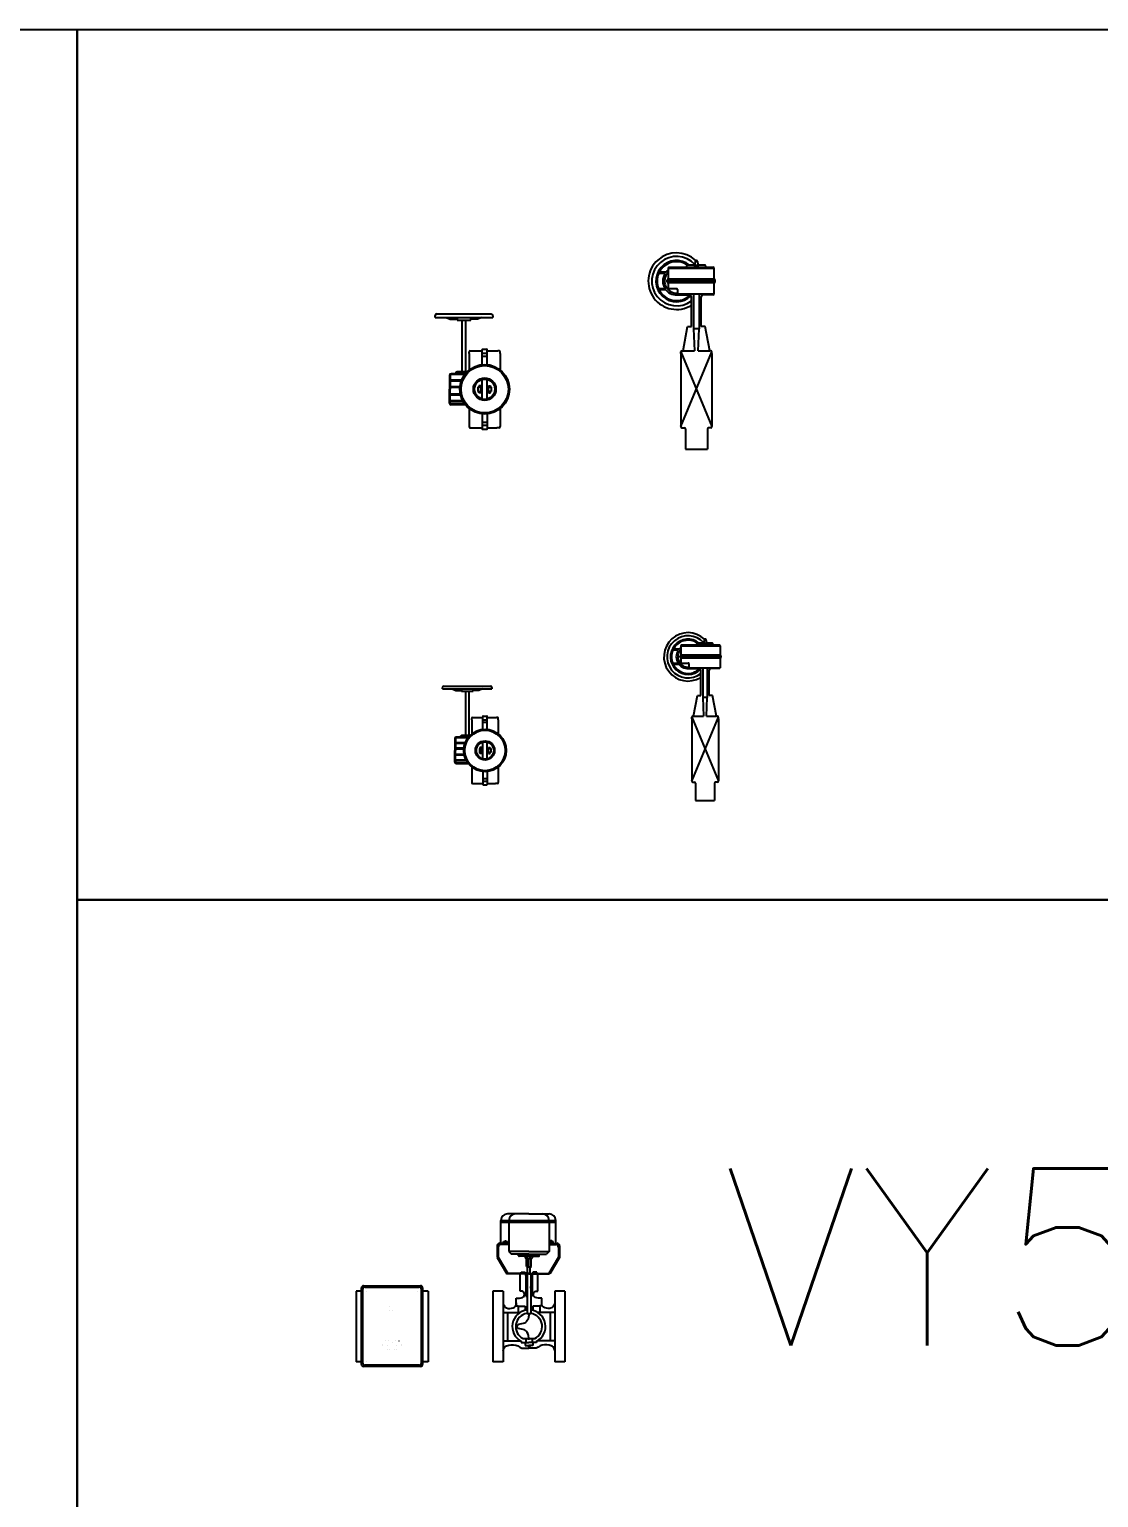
# Model space of a CAD drawing. Extents: x 101553 to 116917, y 3465 to 8824.
# Drawn here: x 104630 to 106519, y 6231 to 8824 of the extents above; entities that cross this region are included whole.
import ezdxf

# ---------------------------------------------------------------- set-up
doc = ezdxf.new("R2010")
doc.units = 0
doc.header["$LTSCALE"] = 200
doc.header["$MEASUREMENT"] = 0
doc.linetypes.add('ACAD_ISO07W100', pattern=[3, 0, -3])
doc.linetypes.add('CONTINUOUS2', pattern=[0])
doc.layers.get('0').update_dxf_attribs({"linetype": 'CONTINUOUS'})
doc.layers.add('biaozhu', color=4, linetype='CONTINUOUS')
doc.layers.add('shebai', color=1, linetype='CONTINUOUS')
doc.styles.get("Standard").update_dxf_attribs({"font": 'txt.shx', "bigfont": 'bigfont.shx'})

# ---------------------------------------------------------------- blocks, each defined once
blk = doc.blocks.new('n4')
at = {"layer": 'shebai', "linetype": 'CONTINUOUS2'}
for p, q in [((13.9, 187.5), (111, 187.5)), ((13.9, 147), (13.9, 187.5)), ((13.9, 184.2), (111, 184.2)), ((63.5, 199), (25.4, 199)), ((27.9, 184.2), (27.9, 132.3)), ((63.5, 199), (99.5, 199)), ((99.1, 184.2), (99.1, 132.3)), ((111, 147), (111, 187.5)), ((7.3, 142.4), (7.3, 121.8)), ((9.4, 140.3), (9.4, 122.4)), ((27.9, 147), (11.9, 147)), ((27.9, 144.9), (14, 144.9)), ((18.7, 150.5), (25.7, 150.5)), ((18.7, 147), (18.7, 150.5)), ((20.9, 151.5), (20.9, 147)), ((20.9, 151.5), (23.5, 151.5)), ((23.5, 151.5), (23.5, 147)), ((25.7, 150.5), (25.7, 147)), ((27.9, 132.3), (32.6, 127.9)), ((63.5, 132.3), (27.9, 132.3)), ((63.5, 132.3), (99.1, 132.3)), ((99.1, 132.3), (94.4, 127.9)), ((99.1, 147), (113, 147)), ((99.1, 144.9), (110.9, 144.9)), ((106.2, 150.5), (99.2, 150.5)), ((99.2, 150.5), (99.2, 147)), ((104, 151.5), (101.5, 151.5)), ((101.5, 151.5), (101.5, 147)), ((104, 151.5), (104, 147)), ((106.2, 147), (106.2, 150.5)), ((115.5, 140.3), (115.5, 122.4)), ((117.7, 142.4), (117.7, 121.8)), ((7.3, 121.8), (24.6, 92.9)), ((9.4, 122.4), (26.5, 94)), ((63.5, 127.9), (32.6, 127.9)), ((45.3, 125.2), (45.3, 127.9)), ((63.5, 124.3), (46.3, 124.3)), ((57.3, 121.2), (57.3, 124.3)), ((59.3, 120.2), (58.2, 120.2)), ((59.3, 106.2), (59.3, 120.2)), ((59.3, 120.2), (67.7, 120.2)), ((61.1, 105.3), (60.2, 105.3)), ((61.1, 120.2), (61.1, 124.3)), ((61.1, 94), (61.1, 105.3)), ((61.1, 105.3), (65.9, 105.3)), ((61.4, 120.2), (61.4, 105.3)), ((63.5, 127.9), (94.4, 127.9)), ((63.5, 124.3), (80.7, 124.3)), ((65.6, 120.2), (65.6, 105.3)), ((65.9, 120.2), (65.9, 124.3)), ((65.9, 94), (65.9, 105.3)), ((65.9, 105.3), (66.8, 105.3)), ((67.7, 106.2), (67.7, 120.2)), ((67.7, 120.2), (68.8, 120.2)), ((69.7, 121.2), (69.7, 124.3)), ((81.7, 125.2), (81.7, 127.9)), ((115.5, 122.4), (98.5, 94)), ((117.7, 121.8), (100.3, 92.9)), ((63.5, 92.9), (24.6, 92.9)), ((63.5, 94), (26.5, 94)), ((47.8, 62.8), (47.8, 92.9)), ((49.7, 96.3), (56.7, 96.3)), ((49.7, 92.9), (49.7, 96.3)), ((51.9, 96.3), (51.9, 94)), ((54.5, 96.3), (54.5, 94)), ((56.7, 96.3), (56.7, 92.9)), ((60.2, 67.6), (57.8, 92.9)), ((60.2, 92.9), (57.8, 67.6)), ((57.8, 92.9), (57.8, 53.9)), ((60.2, 92.9), (60.2, 23.2)), ((63.5, 94), (99.3, 94)), ((63.5, 92.9), (99.9, 92.9)), ((66.8, 92.9), (66.8, 23.2)), ((66.8, 92.9), (69.2, 67.6)), ((66.8, 67.6), (69.2, 92.9)), ((69.2, 92.9), (69.2, 53.9)), ((70.3, 96.3), (70.3, 92.9)), ((77.3, 96.3), (70.3, 96.3)), ((72.5, 96.3), (72.5, 94)), ((75.1, 96.3), (75.1, 94)), ((77.3, 92.9), (77.3, 96.3)), ((79.2, 62.8), (79.2, 92.9)), ((18, 62.5), (0, 62.5)), ((0, 62.5), (0, -62.5)), ((18, 62.5), (18, -62.5)), ((60.2, 67.6), (57.8, 53.9)), ((57.8, 67.6), (60.2, 53.9)), ((57.8, 53.9), (60.2, 53.9)), ((69.2, 67.6), (66.8, 53.9)), ((66.8, 67.6), (69.2, 53.9)), ((69.2, 53.9), (66.8, 53.9)), ((127, 62.5), (109, 62.5)), ((109, 62.5), (109, -62.5)), ((127, 62.5), (127, -62.5)), ((40.8, 50.1), (46.8, 50.1)), ((40.8, 41.7), (40.8, 36.9)), ((40.8, 36.9), (44.3, 36.9)), ((44.3, 36.9), (44.3, 25)), ((44.3, 35.9), (56.8, 35.9)), ((56.8, 35.9), (56.8, 28.6)), ((70.2, 35.9), (70.2, 28.6)), ((82.7, 35.9), (70.2, 35.9)), ((86.2, 50.1), (80.2, 50.1)), ((82.7, 36.9), (82.7, 25)), ((86.2, 36.9), (82.7, 36.9)), ((18, 25), (48.1, 25)), ((25.8, 25), (25.8, -25)), ((60.2, 23.2), (66.8, 23.2)), ((109, 25), (78.9, 25)), ((101.2, 25), (101.2, -25)), ((18, -25), (48.1, -25)), ((53.3, -21.1), (73.7, -21.1)), ((57.9, -21.1), (57.9, -28.4)), ((69.1, -21.1), (69.1, -28.4)), ((109, -25), (78.9, -25)), ((50, -26.1), (50, -28.4)), ((50, -28.4), (63.5, -28.4)), ((56.7, -28.4), (56.7, -33.6)), ((56.7, -33.6), (63.5, -33.6)), ((60.1, -33.6), (63.5, -36.1)), ((77, -28.4), (63.5, -28.4)), ((70.3, -33.6), (63.5, -33.6)), ((66.9, -33.6), (63.5, -36.1)), ((70.3, -28.4), (70.3, -33.6)), ((77, -26.1), (77, -28.4)), ((18, -62.5), (0, -62.5)), ((127, -62.5), (109, -62.5))]:
    blk.add_line(p, q, dxfattribs=at)
for centre, radius, start, end in [((25.4, 187.5), 11.5, 90, 180), ((39.5, 187.5), 11.5, 90, 180), ((87.5, 187.5), 11.5, 0, 90), ((99.5, 187.5), 11.5, 0, 90), ((11.9, 142.4), 4.62, 90, 180), ((14, 140.3), 4.62, 90, 180), ((110.9, 140.3), 4.62, 0, 90), ((113, 142.4), 4.62, 0, 90), ((46.3, 125.2), 0.938, 180, 270), ((58.2, 121.2), 0.938, 180, 270), ((60.2, 106.2), 0.938, 180, 270), ((66.8, 106.2), 0.938, 270, 0), ((68.8, 121.2), 0.938, 270, 0), ((80.7, 125.2), 0.938, 270, 0), ((63.5, 0), 29.4, 96.5274, 242.657), ((63.5, 0), 29.4, 297.343, 83.4726), ((63.5, 0), 23.4, 98.2067, 244.2642), ((63.5, 0), 23.4, 295.7358, 81.7933)]:
    blk.add_arc(centre, radius, start, end, dxfattribs=at)
for points in [[(46.8, 50.1), (55.2, 54.5), (54.2, 60.9), (47.8, 62.8)], [(80.2, 50.1), (71.8, 54.5), (72.8, 60.9), (79.2, 62.8)], [(18, 40.2), (21.7, 34.3), (32.6, 32.4), (40.8, 38.3), (40.8, 41.9), (40.8, 50.1)], [(109, 40.2), (105.3, 34.3), (94.4, 32.4), (86.2, 38.3), (86.2, 41.9), (86.2, 50.1)], [(63.5, 23.2), (60.6, 10.5), (53.3, 5.2), (43.2, 2.2), (42, 0)], [(63.5, -23.2), (60.6, -10.5), (53.3, -5.2), (43.2, -2.2), (42, 0)], [(18, -42.6), (20.8, -36), (28, -32.8), (43.6, -34.2), (47.2, -36.6), (49.6, -37.8), (55.4, -38.1), (63.5, -38.1)], [(109, -42.6), (106.2, -36), (99.1, -32.8), (83.4, -34.2), (79.8, -36.6), (77.4, -37.8), (71.6, -38.1), (63.5, -38.1)]]:
    blk.add_spline(points, degree=3, dxfattribs=at)
blk = doc.blocks.new('n2')
at = {"layer": 'shebai', "linetype": 'CONTINUOUS2'}
for p, q in [((9.4, 62.5), (0, 62.5)), ((0, 62.5), (0, -62.5)), ((9.4, -66.8), (9.4, 68.3)), ((11.7, -64.6), (11.7, 66.1)), ((13.2, 72.1), (113.8, 72.1)), ((15.5, 69.8), (111.5, 69.8)), ((115.3, -64.6), (115.3, 66.1)), ((117.6, -66.8), (117.6, 68.3)), ((127, 62.5), (117.6, 62.5)), ((127, 62.5), (127, -62.5)), ((9.4, -62.5), (0, -62.5)), ((113.8, -70.6), (13.2, -70.6)), ((111.5, -68.3), (15.5, -68.3)), ((127, -62.5), (117.6, -62.5))]:
    blk.add_line(p, q, dxfattribs=at)
at = {"layer": 'shebai', "linetype": 'ACAD_ISO07W100'}
for p, q in [((18, 62.5), (11.7, 62.5)), ((18, 62.5), (18, -62.5)), ((115.3, 62.5), (109, 62.5)), ((109, 62.5), (109, -62.5)), ((8.9, 30), (45, 30)), ((13.2, 30), (13.2, -30)), ((59.5, 27.8), (67.5, 27.8)), ((118.1, 30), (82, 30)), ((113.8, 30), (113.8, -30)), ((51.3, -25.3), (75.7, -25.3)), ((56.8, -25.3), (56.8, -34)), ((70.2, -25.3), (70.2, -34)), ((8.9, -30), (45, -30)), ((47.3, -31.3), (47.3, -34)), ((47.3, -34), (63.5, -34)), ((55.4, -34), (55.4, -40.3)), ((55.4, -40.3), (63.5, -40.3)), ((59.4, -40.3), (63.5, -43.3)), ((79.7, -34), (63.5, -34)), ((67.6, -40.3), (63.5, -43.3)), ((71.6, -40.3), (63.5, -40.3)), ((71.6, -34), (71.6, -40.3)), ((79.7, -31.3), (79.7, -34)), ((118.1, -30), (82, -30)), ((18, -62.5), (11.7, -62.5)), ((115.3, -62.5), (109, -62.5))]:
    blk.add_line(p, q, dxfattribs=at)
at = {"layer": 'shebai', "linetype": 'CONTINUOUS2'}
for centre, start, end in [((13.2, 68.3), 90, 180), ((15.5, 66.1), 90, 180), ((111.5, 66.1), 0, 90), ((113.8, 68.3), 0, 90), ((13.2, -66.8), 180, 270), ((15.5, -64.6), 180, 270), ((111.5, -64.6), 270, 0), ((113.8, -66.8), 270, 0)]:
    blk.add_arc(centre, 3.75, start, end, dxfattribs=at)
at = {"layer": 'shebai', "linetype": 'ACAD_ISO07W100'}
for radius, start, end in [(35.3, 96.5274, 242.657), (28.1, 98.2067, 244.2642), (35.3, 297.343, 83.4726), (28.1, 295.7358, 81.7933)]:
    blk.add_arc((63.5, 0), radius, start, end, dxfattribs=at)
for points in [[(8.9, 45.3), (9.3, 44.5), (9, 40), (23, 39.4), (36.1, 37.8), (43.4, 43.6), (47.9, 46.1), (54.8, 45.5), (60.3, 45.6), (63.5, 45.7)], [(118.1, 45.3), (117.7, 44.5), (118, 40), (104, 39.4), (90.9, 37.8), (83.6, 43.6), (79.1, 46.1), (72.2, 45.5), (66.7, 45.6), (63.5, 45.7)], [(8.9, -45.3), (9.3, -44.5), (9, -40), (23, -39.4), (36.1, -37.8), (43.4, -43.6), (47.9, -46.1), (54.8, -45.5), (60.3, -45.6), (63.5, -45.7)], [(118.1, -45.3), (117.7, -44.5), (118, -40), (104, -39.4), (90.9, -37.8), (83.6, -43.6), (79.1, -46.1), (72.2, -45.5), (66.7, -45.6), (63.5, -45.7)]]:
    blk.add_open_spline(points, degree=3, knots=[7.833237, 7.833237, 7.833237, 7.833237, 11.484968, 30.438517, 55.519852, 62.448055, 66.744972, 75.886341, 88.90203, 88.90203, 88.90203, 88.90203], dxfattribs=at)
for points in [[(63.5, 27.8), (60, 12.6), (51.3, 6.2), (39.2, 2.7), (37.7, 0)], [(63.5, -27.8), (60, -12.6), (51.3, -6.2), (39.2, -2.7), (37.7, 0)]]:
    blk.add_spline(points, degree=3, dxfattribs=at)

msp = doc.modelspace()

# ---------------------------------------------------------------- linework, layer by layer
at = {"layer": 'shebai', "color": 1, "linetype": 'CONTINUOUS2'}
for p, q in [((105759.6, 8404.2), (105830.4, 8404.2)), ((105759.6, 8404.2), (105830.4, 8404.2)), ((105791.2, 8404.2), (105791.2, 8406.5)), ((105791.2, 8404.2), (105791.2, 8406.5)), ((105803.7, 8408), (105792.7, 8408)), ((105803.7, 8408), (105792.7, 8408)), ((105803.7, 8408), (105812.2, 8408)), ((105803.7, 8408), (105812.2, 8408)), ((105805.9, 8414.3), (105805.2, 8409.3)), ((105805.9, 8414.3), (105805.2, 8409.3)), ((105810, 8414.3), (105810.7, 8409.3)), ((105810, 8414.3), (105810.7, 8409.3)), ((105823.2, 8408), (105812.2, 8408)), ((105823.2, 8408), (105812.2, 8408)), ((105817.3, 8408), (105814.2, 8408)), ((105817.3, 8408), (105814.2, 8408)), ((105817.3, 8404.2), (105837.6, 8404.2)), ((105817.3, 8404.2), (105837.6, 8404.2)), ((105824.7, 8404.2), (105824.7, 8406.5)), ((105824.7, 8404.2), (105824.7, 8406.5)), ((105752.7, 8393.3), (105741.4, 8393.3)), ((105752.7, 8393.3), (105741.4, 8393.3)), ((105754.2, 8395.3), (105742.3, 8395.3)), ((105754.2, 8395.3), (105742.3, 8395.3)), ((105756.6, 8378.4), (105756.6, 8381.4)), ((105756.6, 8378.4), (105756.6, 8381.4)), ((105841.1, 8379.9), (105756.6, 8379.9)), ((105841.1, 8379.9), (105756.6, 8379.9)), ((105758.1, 8402.7), (105758.1, 8382.9)), ((105758.1, 8402.7), (105831.4, 8402.7)), ((105758.1, 8402.7), (105758.1, 8382.9)), ((105758.1, 8402.7), (105831.4, 8402.7)), ((105839.6, 8382.9), (105758.1, 8382.9)), ((105839.6, 8382.9), (105758.1, 8382.9)), ((105817.3, 8402.7), (105839.1, 8402.7)), ((105817.3, 8402.7), (105839.1, 8402.7)), ((105839.1, 8402.7), (105839.1, 8382.9)), ((105839.1, 8402.7), (105839.1, 8382.9)), ((105841.1, 8378.4), (105841.1, 8381.4)), ((105841.1, 8378.4), (105841.1, 8381.4)), ((105752.7, 8366.1), (105741.4, 8366.1)), ((105752.7, 8366.1), (105741.4, 8366.1)), ((105754.2, 8364.1), (105742.3, 8364.1)), ((105754.2, 8364.1), (105742.3, 8364.1)), ((105758.1, 8376.9), (105758.1, 8368.2)), ((105758.1, 8376.9), (105758.1, 8368.2)), ((105839.6, 8376.9), (105758.1, 8376.9)), ((105839.6, 8376.9), (105758.1, 8376.9)), ((105759.6, 8366.7), (105773.2, 8366.7)), ((105759.6, 8366.7), (105773.2, 8366.7)), ((105774.7, 8365.2), (105774.7, 8357.2)), ((105774.7, 8365.2), (105774.7, 8357.2)), ((105774.7, 8357.2), (105839.1, 8357.2)), ((105774.7, 8357.2), (105839.1, 8357.2)), ((105776.2, 8355.7), (105795.4, 8355.7)), ((105776.2, 8355.7), (105795.4, 8355.7)), ((105803.2, 8357.2), (105803.2, 8295.5)), ((105803.2, 8357.2), (105803.2, 8295.5)), ((105812.7, 8357.2), (105812.7, 8295.5)), ((105812.7, 8357.2), (105812.7, 8295.5)), ((105837.6, 8355.7), (105820.5, 8355.7)), ((105837.6, 8355.7), (105820.5, 8355.7)), ((105839.1, 8376.9), (105839.1, 8357.2)), ((105839.1, 8376.9), (105839.1, 8357.2)), ((105799.2, 8299.8), (105799.2, 8351.9)), ((105799.2, 8299.8), (105799.2, 8351.9)), ((105816.7, 8299.8), (105816.7, 8351.9)), ((105816.7, 8299.8), (105816.7, 8351.9)), ((105346.3, 8315.7), (105346.3, 8318.7)), ((105346.3, 8315.7), (105448.3, 8315.7)), ((105349.3, 8321.7), (105445.3, 8321.7)), ((105365.8, 8315.7), (105373.3, 8312.4)), ((105373.3, 8312.4), (105385.3, 8312.4)), ((105385.3, 8315.7), (105385.3, 8310.9)), ((105385.3, 8310.9), (105409.3, 8310.9)), ((105394.3, 8219.4), (105394.3, 8310.9)), ((105400.3, 8310.9), (105400.3, 8219.4)), ((105409.3, 8310.9), (105409.3, 8315.7)), ((105421.3, 8312.4), (105409.3, 8312.4)), ((105428.8, 8315.7), (105421.3, 8312.4)), ((105448.3, 8318.7), (105448.3, 8315.7)), ((105784.5, 8256.7), (105792.6, 8299.8)), ((105784.5, 8256.7), (105792.6, 8299.8)), ((105792.6, 8299.8), (105799.2, 8299.8)), ((105792.6, 8299.8), (105799.2, 8299.8)), ((105803.2, 8295.5), (105804.9, 8256.7)), ((105812.7, 8295.5), (105803.2, 8295.5)), ((105803.2, 8295.5), (105804.9, 8256.7)), ((105812.7, 8295.5), (105803.2, 8295.5)), ((105811, 8256.7), (105812.7, 8295.5)), ((105811, 8256.7), (105812.7, 8295.5)), ((105823.3, 8299.8), (105816.7, 8299.8)), ((105823.3, 8299.8), (105816.7, 8299.8)), ((105831.5, 8256.7), (105823.3, 8299.8)), ((105831.5, 8256.7), (105823.3, 8299.8)), ((105406.5, 8251.7), (105406.5, 8254.7)), ((105406.5, 8251.7), (105406.5, 8222.8)), ((105408.5, 8256.7), (105410.5, 8256.7)), ((105410.5, 8256.7), (105429.4, 8256.7)), ((105429.4, 8232.3), (105429.4, 8258.5)), ((105429.4, 8252.2), (105438.5, 8252.2)), ((105430.4, 8259.5), (105437.5, 8259.5)), ((105438.5, 8232.3), (105438.5, 8258.5)), ((105438.5, 8256.7), (105457.5, 8256.7)), ((105459.5, 8256.7), (105457.5, 8256.7)), ((105461.5, 8251.7), (105461.5, 8254.7)), ((105461.5, 8251.7), (105461.5, 8222.8)), ((105780.5, 8254.7), (105835.5, 8122.7)), ((105780.5, 8122.7), (105835.5, 8254.7)), ((105780.5, 8254.7), (105835.5, 8122.7)), ((105780.5, 8122.7), (105835.5, 8254.7)), ((105780.5, 8251.7), (105780.5, 8254.7)), ((105780.5, 8251.7), (105780.5, 8254.7)), ((105780.5, 8251.7), (105780.5, 8122.7)), ((105780.5, 8251.7), (105780.5, 8122.7)), ((105782.5, 8256.7), (105784.5, 8256.7)), ((105782.5, 8256.7), (105784.5, 8256.7)), ((105784.5, 8256.7), (105804.9, 8256.7)), ((105784.5, 8256.7), (105804.9, 8256.7)), ((105811, 8256.7), (105831.5, 8256.7)), ((105811, 8256.7), (105831.5, 8256.7)), ((105833.5, 8256.7), (105831.5, 8256.7)), ((105833.5, 8256.7), (105831.5, 8256.7)), ((105835.5, 8251.7), (105835.5, 8254.7)), ((105835.5, 8251.7), (105835.5, 8254.7)), ((105835.5, 8251.7), (105835.5, 8122.7)), ((105835.5, 8251.7), (105835.5, 8122.7)), ((105429.4, 8247), (105438.5, 8247)), ((105371.7, 8213.2), (105371.7, 8188.7)), ((105373.2, 8213.2), (105373.2, 8204.6)), ((105393.1, 8204.6), (105373.2, 8204.6)), ((105373.2, 8203.1), (105373.2, 8193.1)), ((105392.6, 8203.1), (105373.2, 8203.1)), ((105399.8, 8216.2), (105374.7, 8216.2)), ((105398.7, 8214.7), (105374.7, 8214.7)), ((105382.4, 8216.4), (105382.4, 8216.2)), ((105402.7, 8219.4), (105385.4, 8219.4)), ((105429.4, 8171.3), (105429.4, 8206)), ((105438.5, 8171.3), (105438.5, 8206)), ((105371.7, 8164.2), (105371.7, 8188.7)), ((105390.3, 8193.1), (105373.2, 8193.1)), ((105373.2, 8191.6), (105373.2, 8188.7)), ((105390.2, 8191.6), (105373.2, 8191.6)), ((105373.2, 8180), (105373.2, 8188.7)), ((105391, 8180), (105373.2, 8180)), ((105373.2, 8168.5), (105373.2, 8178.5)), ((105391.3, 8178.5), (105373.2, 8178.5)), ((105422.2, 8192.6), (105422.2, 8184.6)), ((105427.1, 8192.6), (105422.2, 8192.6)), ((105422.2, 8184.6), (105427.1, 8184.6)), ((105423.5, 8184.6), (105422.2, 8184.6)), ((105427.1, 8194.8), (105423.5, 8194.8)), ((105423.5, 8194.8), (105423.5, 8192.5)), ((105423.5, 8182.4), (105423.5, 8184.6)), ((105427.1, 8182.4), (105423.5, 8182.4)), ((105427.1, 8192.6), (105427.1, 8194.8)), ((105427.1, 8184.6), (105427.1, 8192.6)), ((105427.1, 8184.6), (105427.1, 8182.4)), ((105440.8, 8192.6), (105440.8, 8194.8)), ((105440.8, 8194.8), (105444.4, 8194.8)), ((105440.8, 8184.6), (105440.8, 8192.6)), ((105440.8, 8192.6), (105445.7, 8192.6)), ((105440.8, 8184.6), (105440.8, 8182.4)), ((105445.7, 8184.6), (105440.8, 8184.6)), ((105440.8, 8182.4), (105444.4, 8182.4)), ((105444.4, 8194.8), (105444.4, 8192.5)), ((105444.4, 8182.4), (105444.4, 8184.6)), ((105444.4, 8184.6), (105445.7, 8184.6)), ((105445.7, 8192.6), (105445.7, 8184.6)), ((105395.1, 8168.5), (105373.2, 8168.5)), ((105373.2, 8164.2), (105373.2, 8167)), ((105395.9, 8167), (105373.2, 8167)), ((105398.7, 8162.7), (105374.7, 8162.7)), ((105399.8, 8161.2), (105374.7, 8161.2)), ((105406.5, 8154.5), (105406.5, 8122.7)), ((105429.4, 8145.1), (105429.4, 8118.9)), ((105438.5, 8145.1), (105438.5, 8118.9)), ((105461.5, 8154.5), (105461.5, 8122.7)), ((105408.5, 8120.7), (105429.4, 8120.7)), ((105429.4, 8130.4), (105438.5, 8130.4)), ((105429.4, 8125.2), (105438.5, 8125.2)), ((105438.5, 8120.7), (105455.5, 8120.7)), ((105459.5, 8120.7), (105455.5, 8120.7)), ((105782.5, 8120.7), (105786.5, 8120.7)), ((105782.5, 8120.7), (105786.5, 8120.7)), ((105788.5, 8118.7), (105788.5, 8082.7)), ((105788.5, 8118.7), (105788.5, 8082.7)), ((105827.5, 8118.7), (105827.5, 8082.7)), ((105827.5, 8118.7), (105827.5, 8082.7)), ((105833.5, 8120.7), (105829.5, 8120.7)), ((105833.5, 8120.7), (105829.5, 8120.7)), ((105430.4, 8117.9), (105437.5, 8117.9)), ((105788.5, 8082.7), (105827.5, 8082.7)), ((105788.5, 8082.7), (105827.5, 8082.7)), ((105780.6, 7735.7), (105780.6, 7718.8)), ((105780.6, 7735.7), (105843.3, 7735.7)), ((105781.9, 7737), (105842.5, 7737)), ((105808.9, 7737), (105808.9, 7738.9)), ((105819.6, 7740.2), (105810.2, 7740.2)), ((105819.6, 7740.2), (105826.9, 7740.2)), ((105821.5, 7745.7), (105820.9, 7741.4)), ((105825, 7745.7), (105825.6, 7741.4)), ((105836.3, 7740.2), (105826.9, 7740.2)), ((105831.3, 7740.2), (105828.6, 7740.2)), ((105831.3, 7737), (105848.6, 7737)), ((105831.3, 7735.7), (105849.9, 7735.7)), ((105837.6, 7737), (105837.6, 7738.9)), ((105849.9, 7735.7), (105849.9, 7718.8)), ((105776.1, 7727.7), (105766.4, 7727.7)), ((105776.1, 7704.4), (105766.4, 7704.4)), ((105777.4, 7729.4), (105767.2, 7729.4)), ((105779.4, 7715), (105779.4, 7717.5)), ((105851.6, 7716.3), (105779.4, 7716.3)), ((105850.3, 7718.8), (105780.6, 7718.8)), ((105780.6, 7713.7), (105780.6, 7706.2)), ((105850.3, 7713.7), (105780.6, 7713.7)), ((105781.9, 7705), (105793.5, 7705)), ((105794.8, 7703.7), (105794.8, 7696.8)), ((105849.9, 7713.7), (105849.9, 7696.8)), ((105851.6, 7715), (105851.6, 7717.5)), ((105777.4, 7702.7), (105767.2, 7702.7)), ((105794.8, 7696.8), (105849.9, 7696.8)), ((105796.1, 7695.5), (105812.6, 7695.5)), ((105815.8, 7647.8), (105815.8, 7692.3)), ((105819.2, 7696.8), (105819.2, 7644.1)), ((105827.3, 7696.8), (105827.3, 7644.1)), ((105830.8, 7647.8), (105830.8, 7692.3)), ((105848.6, 7695.5), (105834, 7695.5)), ((105359.7, 7659.2), (105359.7, 7661.7)), ((105359.7, 7659.2), (105446.9, 7659.2)), ((105362.3, 7664.3), (105444.3, 7664.3)), ((105376.4, 7659.2), (105382.8, 7656.3)), ((105382.8, 7656.3), (105393.1, 7656.3)), ((105393.1, 7659.2), (105393.1, 7655.1)), ((105393.1, 7655.1), (105413.6, 7655.1)), ((105400.8, 7576.9), (105400.8, 7655.1)), ((105405.9, 7655.1), (105405.9, 7576.9)), ((105413.6, 7655.1), (105413.6, 7659.2)), ((105423.8, 7656.3), (105413.6, 7656.3)), ((105430.2, 7659.2), (105423.8, 7656.3)), ((105446.9, 7661.7), (105446.9, 7659.2)), ((105803.2, 7610.9), (105810.1, 7647.8)), ((105810.1, 7647.8), (105815.8, 7647.8)), ((105819.2, 7644.1), (105820.7, 7610.9)), ((105827.3, 7644.1), (105819.2, 7644.1)), ((105825.9, 7610.9), (105827.3, 7644.1)), ((105836.4, 7647.8), (105830.8, 7647.8)), ((105843.3, 7610.9), (105836.4, 7647.8)), ((105411.1, 7604.5), (105411.1, 7607)), ((105411.1, 7604.5), (105411.1, 7579.8)), ((105412.8, 7608.7), (105414.5, 7608.7)), ((105414.5, 7608.7), (105430.7, 7608.7)), ((105430.7, 7587.9), (105430.7, 7610.3)), ((105430.7, 7604.9), (105438.5, 7604.9)), ((105430.7, 7600.5), (105438.5, 7600.5)), ((105431.6, 7611.2), (105437.7, 7611.2)), ((105438.5, 7587.9), (105438.5, 7610.3)), ((105438.5, 7608.7), (105454.7, 7608.7)), ((105456.4, 7608.7), (105454.7, 7608.7)), ((105458.1, 7604.5), (105458.1, 7607)), ((105458.1, 7604.5), (105458.1, 7579.8)), ((105799.8, 7609.2), (105846.8, 7496.4)), ((105799.8, 7496.4), (105846.8, 7609.2)), ((105799.8, 7606.7), (105799.8, 7609.2)), ((105799.8, 7606.7), (105799.8, 7496.4)), ((105801.5, 7610.9), (105803.2, 7610.9)), ((105803.2, 7610.9), (105820.7, 7610.9)), ((105825.9, 7610.9), (105843.3, 7610.9)), ((105845, 7610.9), (105843.3, 7610.9)), ((105846.8, 7606.7), (105846.8, 7609.2)), ((105846.8, 7606.7), (105846.8, 7496.4)), ((105405.4, 7574.1), (105383.9, 7574.1)), ((105390.6, 7574.3), (105390.6, 7574.1)), ((105407.9, 7576.9), (105393.1, 7576.9)), ((105381.4, 7571.6), (105381.4, 7550.6)), ((105381.4, 7529.7), (105381.4, 7550.6)), ((105382.7, 7571.6), (105382.7, 7564.2)), ((105399.7, 7564.2), (105382.7, 7564.2)), ((105382.7, 7563), (105382.7, 7554.4)), ((105399.2, 7563), (105382.7, 7563)), ((105397.3, 7554.4), (105382.7, 7554.4)), ((105382.7, 7553.1), (105382.7, 7550.6)), ((105397.2, 7553.1), (105382.7, 7553.1)), ((105382.7, 7543.2), (105382.7, 7550.6)), ((105404.5, 7572.8), (105383.9, 7572.8)), ((105424.6, 7553.9), (105424.6, 7547.1)), ((105428.7, 7553.9), (105424.6, 7553.9)), ((105428.7, 7555.8), (105425.7, 7555.8)), ((105425.7, 7555.8), (105425.7, 7553.9)), ((105428.7, 7553.9), (105428.7, 7555.8)), ((105428.7, 7547.1), (105428.7, 7553.9)), ((105430.7, 7535.8), (105430.7, 7565.5)), ((105438.5, 7535.8), (105438.5, 7565.5)), ((105440.5, 7553.9), (105440.5, 7555.8)), ((105440.5, 7555.8), (105443.5, 7555.8)), ((105440.5, 7547.1), (105440.5, 7553.9)), ((105440.5, 7553.9), (105444.7, 7553.9)), ((105443.5, 7555.8), (105443.5, 7553.9)), ((105444.7, 7553.9), (105444.7, 7547.1)), ((105397.9, 7543.2), (105382.7, 7543.2)), ((105382.7, 7533.4), (105382.7, 7542)), ((105398.2, 7542), (105382.7, 7542)), ((105401.4, 7533.4), (105382.7, 7533.4)), ((105382.7, 7529.7), (105382.7, 7532.1)), ((105402.1, 7532.1), (105382.7, 7532.1)), ((105404.5, 7528.4), (105383.9, 7528.4)), ((105405.4, 7527.1), (105383.9, 7527.1)), ((105425.7, 7547.2), (105424.6, 7547.2)), ((105424.6, 7547.1), (105428.7, 7547.1)), ((105425.7, 7545.2), (105425.7, 7547.2)), ((105428.7, 7545.2), (105425.7, 7545.2)), ((105428.7, 7547.1), (105428.7, 7545.2)), ((105440.5, 7547.1), (105440.5, 7545.2)), ((105444.7, 7547.1), (105440.5, 7547.1)), ((105440.5, 7545.2), (105443.5, 7545.2)), ((105443.5, 7545.2), (105443.5, 7547.2)), ((105443.5, 7547.2), (105444.7, 7547.2)), ((105411.1, 7521.5), (105411.1, 7494.2)), ((105430.7, 7513.4), (105430.7, 7491)), ((105430.7, 7500.8), (105438.5, 7500.8)), ((105430.7, 7496.3), (105438.5, 7496.3)), ((105438.5, 7513.4), (105438.5, 7491)), ((105458.1, 7521.5), (105458.1, 7494.2)), ((105412.8, 7492.5), (105430.7, 7492.5)), ((105431.6, 7490.1), (105437.7, 7490.1)), ((105438.5, 7492.5), (105453, 7492.5)), ((105456.4, 7492.5), (105453, 7492.5)), ((105801.5, 7494.7), (105804.9, 7494.7)), ((105806.6, 7493), (105806.6, 7462.2)), ((105839.9, 7493), (105839.9, 7462.2)), ((105845, 7494.7), (105841.6, 7494.7)), ((105806.6, 7462.2), (105839.9, 7462.2))]:
    msp.add_line(p, q, dxfattribs=at)
at = {"layer": 'shebai'}
for points in [[(101553.4, 8824.5), (104714.2, 8824.5), (104714.2, 3465.4), (101553.4, 3465.4)], [(104714.2, 8824.5), (109967.3, 8824.5), (109967.3, 7286.5), (104714.2, 7286.5)], [(104714.2, 7286.5), (109967.3, 7286.5), (109967.3, 3465.4), (104714.2, 3465.4)]]:
    msp.add_lwpolyline(points, close=True, dxfattribs=at)
at = {"layer": 'shebai', "color": 1, "linetype": 'CONTINUOUS2'}
for centre, radius in [((105434, 8188.7), 43.8), ((105434, 8188.7), 41.8), ((105434, 8188.7), 19.9), ((105434, 8188.7), 17.9), ((105434.6, 7550.6), 37.5), ((105434.6, 7550.6), 35.7), ((105434.6, 7550.6), 17), ((105434.6, 7550.6), 15.3)]:
    msp.add_circle(centre, radius, dxfattribs=at)
for centre, radius, start, end in [((105773, 8379.7), 50, 46.9291, 301.6353), ((105773, 8379.7), 50, 46.9291, 301.6353), ((105773, 8379.7), 43.6, 42.3835, 306.9878), ((105773, 8379.7), 43.6, 42.3835, 306.9878), ((105773, 8379.7), 36.4, 51.047, 314.8805), ((105773, 8379.7), 36.4, 51.047, 314.8805), ((105773, 8379.7), 34.4, 55.3451, 153.0261), ((105773, 8379.7), 34.4, 55.3451, 153.0261), ((105759.6, 8402.7), 1.5, 90, 180), ((105759.6, 8402.7), 1.5, 90, 180), ((105792.7, 8406.5), 1.5, 90, 180), ((105792.7, 8406.5), 1.5, 90, 180), ((105803.7, 8409.5), 1.5, 270, 353.9589), ((105803.7, 8409.5), 1.5, 270, 353.9589), ((105808, 8414.3), 2.05, 0, 180), ((105808, 8414.3), 2.05, 0, 180), ((105812.2, 8409.5), 1.5, 186.0411, 270), ((105812.2, 8409.5), 1.5, 186.0411, 270), ((105823.2, 8406.5), 1.5, 360, 90), ((105823.2, 8406.5), 1.5, 360, 90), ((105837.6, 8402.7), 1.5, 0, 90), ((105837.6, 8402.7), 1.5, 0, 90), ((105773, 8379.7), 34.4, 156.6907, 203.3093), ((105773, 8379.7), 34.4, 156.6907, 203.3093), ((105773, 8379.7), 24.4, 146.0728, 213.9272), ((105773, 8379.7), 24.4, 146.0728, 213.9272), ((105773, 8379.7), 21.2, 134.6828, 274.6095), ((105773, 8379.7), 21.2, 134.6828, 274.6095), ((105773, 8379.7), 24.4, 127.6371, 140.2237), ((105773, 8379.7), 24.4, 127.6371, 140.2237), ((105758.1, 8381.4), 1.5, 90, 180), ((105758.1, 8381.4), 1.5, 90, 180), ((105758.1, 8378.4), 1.5, 180, 270), ((105758.1, 8378.4), 1.5, 180, 270), ((105839.6, 8381.4), 1.5, 0, 90), ((105839.6, 8381.4), 1.5, 0, 90), ((105839.6, 8378.4), 1.5, 270, 0), ((105839.6, 8378.4), 1.5, 270, 0), ((105773, 8379.7), 34.4, 206.9739, 314.7294), ((105773, 8379.7), 34.4, 206.9739, 314.7294), ((105773, 8379.7), 24.4, 219.7763, 279.8486), ((105773, 8379.7), 24.4, 219.7763, 279.8486), ((105759.6, 8368.2), 1.5, 180, 270), ((105759.6, 8368.2), 1.5, 180, 270), ((105773.2, 8365.2), 1.5, 0, 90), ((105773.2, 8365.2), 1.5, 0, 90), ((105776.2, 8357.2), 1.5, 180, 270), ((105776.2, 8357.2), 1.5, 180, 270), ((105795.4, 8351.9), 3.75, 0, 90), ((105795.4, 8351.9), 3.75, 0, 90), ((105820.5, 8351.9), 3.75, 90, 180), ((105820.5, 8351.9), 3.75, 90, 180), ((105837.6, 8357.2), 1.5, 270, 360), ((105837.6, 8357.2), 1.5, 270, 360), ((105349.3, 8318.7), 3, 90, 180), ((105445.3, 8318.7), 3, 0, 90), ((105408.5, 8254.7), 2, 90, 180), ((105430.4, 8258.5), 1, 90, 180), ((105437.5, 8258.5), 1, 360, 90), ((105459.5, 8254.7), 2, 0, 90), ((105782.5, 8254.7), 2, 90, 180), ((105782.5, 8254.7), 2, 90, 180), ((105833.5, 8254.7), 2, 0, 90), ((105833.5, 8254.7), 2, 0, 90), ((105374.7, 8213.2), 3, 90, 180), ((105374.7, 8213.2), 1.5, 90, 180), ((105385.4, 8216.4), 3, 90, 180), ((105374.7, 8164.2), 3, 180, 270), ((105374.7, 8164.2), 1.5, 180, 270), ((105408.5, 8122.7), 2, 180, 270), ((105430.4, 8118.9), 1, 180, 270), ((105437.5, 8118.9), 1, 270, 0), ((105459.5, 8122.7), 2, 270, 0), ((105782.5, 8122.7), 2, 180, 270), ((105782.5, 8122.7), 2, 180, 270), ((105786.5, 8118.7), 2, 0, 90), ((105786.5, 8118.7), 2, 0, 90), ((105829.5, 8118.7), 2, 90, 180), ((105829.5, 8118.7), 2, 90, 180), ((105833.5, 8122.7), 2, 270, 0), ((105833.5, 8122.7), 2, 270, 0), ((105793.3, 7716), 42.7, 46.9291, 301.6353), ((105793.3, 7716), 37.2, 42.3835, 306.9878), ((105793.3, 7716), 31.1, 51.047, 314.8805), ((105793.3, 7716), 29.4, 55.3451, 153.0261), ((105793.3, 7716), 20.8, 127.6371, 140.2237), ((105781.9, 7735.7), 1.28, 90, 180), ((105810.2, 7738.9), 1.28, 90, 180), ((105819.6, 7741.5), 1.28, 270, 353.9589), ((105823.3, 7745.7), 1.75, 0, 180), ((105826.9, 7741.5), 1.28, 186.0411, 270), ((105836.3, 7738.9), 1.28, 360, 90), ((105848.6, 7735.7), 1.28, 0, 90), ((105793.3, 7716), 29.4, 156.6907, 203.3093), ((105793.3, 7716), 20.8, 146.0728, 213.9272), ((105793.3, 7716), 18.1, 134.6828, 274.6095), ((105780.6, 7717.5), 1.28, 90, 180), ((105780.6, 7715), 1.28, 180, 270), ((105781.9, 7706.2), 1.28, 180, 270), ((105793.5, 7703.7), 1.28, 0, 90), ((105850.3, 7717.5), 1.28, 0, 90), ((105850.3, 7715), 1.28, 270, 0), ((105793.3, 7716), 29.4, 206.9739, 314.7294), ((105793.3, 7716), 20.8, 219.7763, 279.8486), ((105796.1, 7696.8), 1.28, 180, 270), ((105812.6, 7692.3), 3.2, 0, 90), ((105834, 7692.3), 3.2, 90, 180), ((105848.6, 7696.8), 1.28, 270, 360), ((105362.3, 7661.7), 2.56, 90, 180), ((105444.3, 7661.7), 2.56, 0, 90), ((105412.8, 7607), 1.71, 90, 180), ((105431.6, 7610.3), 0.855, 90, 180), ((105437.7, 7610.3), 0.855, 360, 90), ((105456.4, 7607), 1.71, 0, 90), ((105801.5, 7609.2), 1.71, 90, 180), ((105845, 7609.2), 1.71, 0, 90), ((105383.9, 7571.6), 2.56, 90, 180), ((105393.1, 7574.3), 2.56, 90, 180), ((105383.9, 7571.6), 1.28, 90, 180), ((105383.9, 7529.7), 2.56, 180, 270), ((105383.9, 7529.7), 1.28, 180, 270), ((105801.5, 7496.4), 1.71, 180, 270), ((105845, 7496.4), 1.71, 270, 0), ((105412.8, 7494.2), 1.71, 180, 270), ((105431.6, 7491), 0.855, 180, 270), ((105437.7, 7491), 0.855, 270, 0), ((105456.4, 7494.2), 1.71, 270, 0), ((105804.9, 7493), 1.71, 0, 90), ((105841.6, 7493), 1.71, 90, 180)]:
    msp.add_arc(centre, radius, start, end, dxfattribs=at)

# ---------------------------------------------------------------- block references
at = {"linetype": 'Continuous'}
for name, p in [('n4', (105448.7, 6532.9)), ('n2', (105206.9, 6532.9))]:
    msp.add_blockref(name, p, dxfattribs=at)

# ---------------------------------------------------------------- texts
at = {"layer": 'biaozhu', "insert": (105854.3, 6812.1), "char_height": 312.5, "width": 64185.662, "attachment_point": 1}
msp.add_mtext('VY5115F002125A', dxfattribs=at)

doc.saveas('drawing.dxf')
